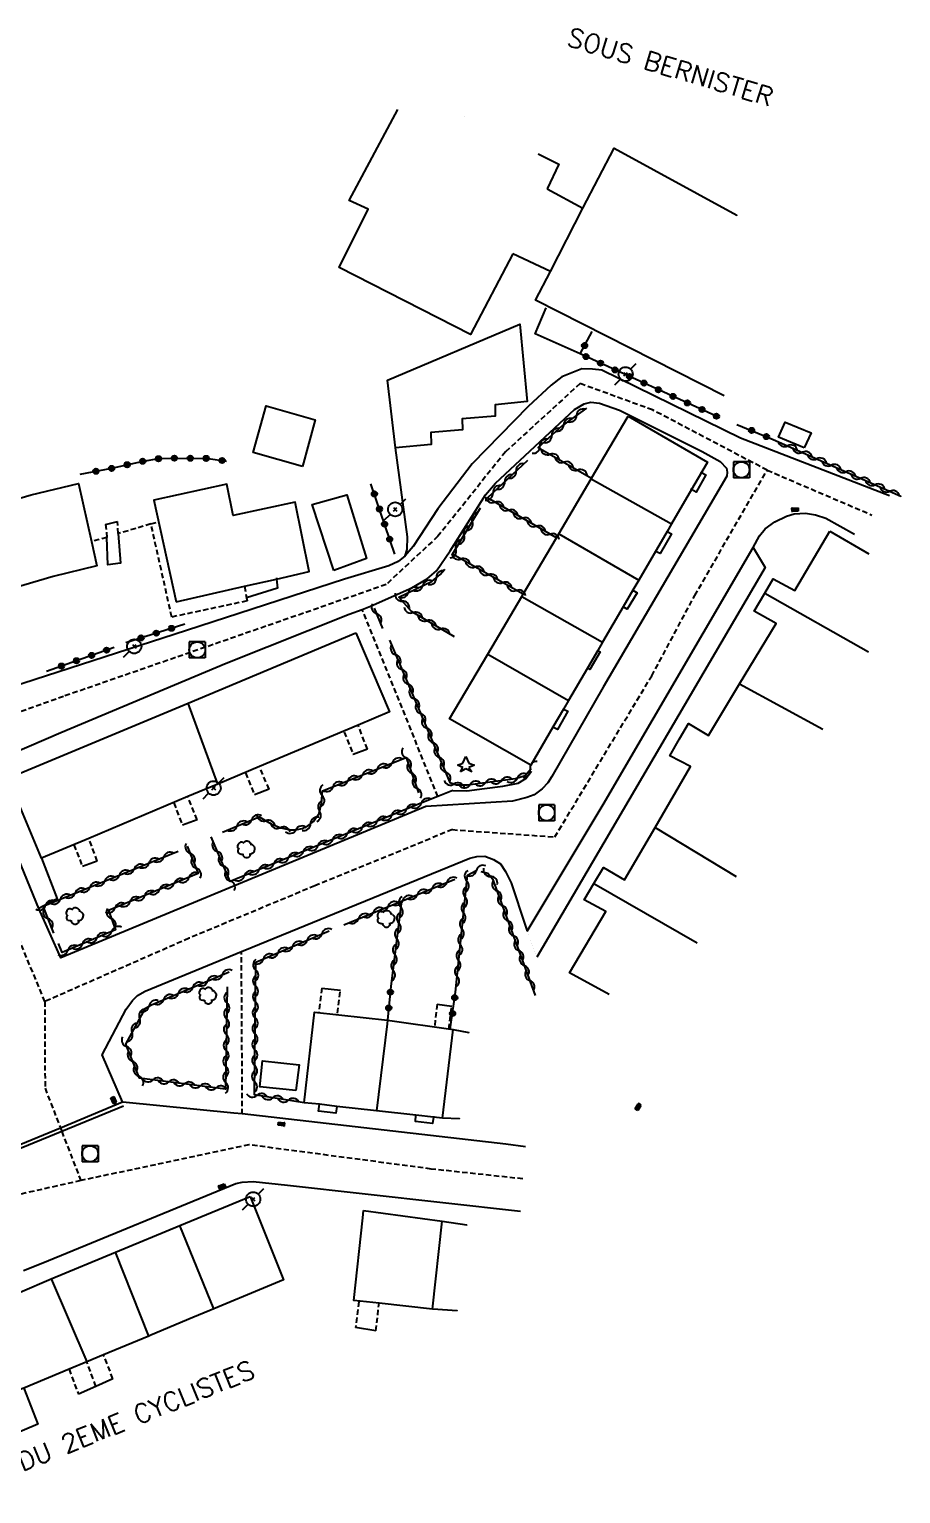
# Model space of a CAD drawing. Header units: millimetres. Extents: x 267000 to 268000, y 124999 to 126000.
# Drawn here: x 267471.2 to 267553.2, y 125296 to 125433.8 of the extents above; entities that cross this region are included whole.
import ezdxf
from ezdxf.enums import TextEntityAlignment as Align

# ---------------------------------------------------------------- set-up
doc = ezdxf.new("R2010")
doc.units = ezdxf.units.MM
doc.linetypes.add('DASHED', pattern=[0.75, 0.5, -0.25])
doc.layers.get('0').update_dxf_attribs({"linetype": 'CONTINUOUS'})
for name, color, linetype in [('W0001', 6, 'DASHED'), ('W0004', 5, 'CONTINUOUS'), ('W0006', 2, 'CONTINUOUS'), ('W0008', 7, 'CONTINUOUS'), ('W0014', 7, 'CONTINUOUS'), ('W0017', 7, 'CONTINUOUS'), ('W0070', 7, 'DASHED'), ('W0101', 7, 'CONTINUOUS'), ('W0104', 1, 'CONTINUOUS'), ('W0105', 7, 'CONTINUOUS'), ('W0112', 1, 'DASHED'), ('W0300', 7, 'CONTINUOUS'), ('W0303', 7, 'CONTINUOUS'), ('W0310', 3, 'CONTINUOUS'), ('W0323', 7, 'CONTINUOUS'), ('W0401', 7, 'CONTINUOUS'), ('W0420', 7, 'CONTINUOUS'), ('W0473', 7, 'CONTINUOUS'), ('W0989', 7, 'CONTINUOUS'), ('W1102', 7, 'CONTINUOUS')]:
    doc.layers.add(name, color=color, linetype=linetype)
doc.styles.get("Standard").update_dxf_attribs({"font": 'romans.shx', "width": 0.85})

# ---------------------------------------------------------------- blocks, each defined once
blk = doc.blocks.new('T401')
for p, q in [((-0.3, 0.3), (0, 0.3)), ((-0.3, -0.25), (-0.3, 0.3)), ((-0.3, 0.15), (0, 0.15)), ((-0.3, 0), (0, 0)), ((0, 0.3), (0, -0.25)), ((-0.3, -0.15), (0, -0.15)), ((-0.3, -0.25), (-0.3, -0.3)), ((-0.3, -0.3), (0, -0.3)), ((0, -0.3), (0, -0.25))]:
    blk.add_line(p, q)
blk = doc.blocks.new('T420')
for p, q in [((0.75, 0.75), (-0.75, 0.75)), ((-0.75, 0.75), (-0.75, -0.75)), ((0.75, 0.75), (0.75, -0.75)), ((0.75, -0.75), (-0.75, -0.75))]:
    blk.add_line(p, q)
blk.add_ellipse((0, 0), major_axis=(-0.53, 0.53), ratio=1, start_param=3.926991, end_param=10.210176)
blk = doc.blocks.new('T473')
for p, q in [((-0.166667, 0.166667), (0.166667, -0.166667)), ((-0.166667, -0.166667), (0.166667, 0.166667)), ((0.500001, 0.500001), (1.000002, 1.000002)), ((-1.000002, -1.000002), (-0.500001, -0.500001))]:
    blk.add_line(p, q)
blk.add_ellipse((0, 0), major_axis=(0.471405, 0.471405), ratio=1, start_param=5.4977871438, end_param=11.780972451)
blk = doc.blocks.new('T303')
for p, q in [((-0.77, 0), (-0.28, 0.21)), ((-0.28, -0.21), (-0.77, 0)), ((-0.28, 0.21), (0, 0.83)), ((0, 0.83), (0.28, 0.21)), ((0.28, 0.21), (0.83, 0)), ((0.83, 0), (0.28, -0.21)), ((-0.49, -0.63), (-0.28, -0.21)), ((0, -0.35), (-0.49, -0.63)), ((0.56, -0.63), (0, -0.35)), ((0.28, -0.21), (0.56, -0.63))]:
    blk.add_line(p, q)
blk = doc.blocks.new('T300')
for p, q in [((-0.8, 0.51), (-0.86, 0.34)), ((-0.86, 0.34), (-0.86, 0.17)), ((-0.86, 0.17), (-0.74, 0.06)), ((-0.69, 0.63), (-0.8, 0.51)), ((-0.8, -0.06), (-0.74, 0.06)), ((-0.74, 0.06), (-0.69, 0.11)), ((-0.57, 0.69), (-0.69, 0.63)), ((-0.46, 0.69), (-0.57, 0.69)), ((-0.29, 0.63), (-0.46, 0.69)), ((-0.29, 0.63), (-0.17, 0.74)), ((-0.23, 0.57), (-0.29, 0.63)), ((-0.17, 0.74), (-0.06, 0.8)), ((-0.06, 0.8), (0.06, 0.8)), ((0.06, 0.8), (0.23, 0.74)), ((0.23, 0.74), (0.34, 0.63)), ((0.34, 0.63), (0.4, 0.51)), ((0.46, 0.46), (0.34, 0.46)), ((0.4, 0.51), (0.4, 0.46)), ((0.57, 0.4), (0.46, 0.46)), ((0.57, 0.4), (0.69, 0.29)), ((0.69, 0.29), (0.74, 0.17)), ((0.74, 0.06), (0.69, -0.17)), ((0.74, 0.17), (0.74, 0.06)), ((-0.8, -0.17), (-0.8, -0.06)), ((-0.8, -0.23), (-0.8, -0.17)), ((-0.74, -0.34), (-0.8, -0.23)), ((-0.69, -0.4), (-0.74, -0.34)), ((-0.51, -0.46), (-0.69, -0.4)), ((-0.4, -0.46), (-0.51, -0.46)), ((-0.4, -0.46), (-0.34, -0.46)), ((-0.34, -0.46), (-0.34, -0.4)), ((-0.34, -0.51), (-0.34, -0.46)), ((-0.29, -0.63), (-0.34, -0.51)), ((-0.17, -0.74), (-0.29, -0.63)), ((-0.06, -0.8), (-0.17, -0.74)), ((0.06, -0.8), (-0.06, -0.8)), ((0.17, -0.74), (0.06, -0.8)), ((0.23, -0.69), (0.17, -0.74)), ((0.29, -0.46), (0.23, -0.46)), ((0.29, -0.63), (0.23, -0.69)), ((0.46, -0.4), (0.29, -0.46)), ((0.34, -0.51), (0.29, -0.63)), ((0.34, -0.51), (0.34, -0.46)), ((0.57, -0.34), (0.46, -0.4)), ((0.63, -0.29), (0.57, -0.34)), ((0.69, -0.17), (0.63, -0.29))]:
    blk.add_line(p, q)
blk = doc.blocks.new('t323o')
at = {"color": 0, "linetype": 'Continuous'}
for radius in [0.25, 0.15]:
    blk.add_circle((0, 0), radius, dxfattribs=at)
blk = doc.blocks.new('t310o')
at = {"color": 0, "linetype": 'Continuous'}
for centre, start, end in [((-0.5, 0.38), 216.8699, 323.1304), ((0.5, -0.37), 36.8699, 143.1303)]:
    blk.add_arc(centre, 0.625, start, end, dxfattribs=at)

msp = doc.modelspace()

# ---------------------------------------------------------------- linework, layer by layer
at = {"layer": 'W0001'}
for points in [[(267540.62, 125392.32), (267529.84, 125397.99), (267523.01, 125400.47), (267516, 125394.05), (267509.63, 125386.1), (267504.76, 125381.55), (267474.39, 125371.02), (267462.85, 125366.9)], [(267510.99, 125358.48), (267520.64, 125357.79), (267529.76, 125372.96), (267533.81, 125380.52), (267540.62, 125392.32)], [(267540.62, 125392.32), (267550.49, 125388.1), (267550.49, 125388.1)], [(267472.62, 125342.29), (267467.84, 125353.99), (267462.85, 125366.9)], [(267510.99, 125358.48), (267498.04, 125353.19), (267486.21, 125348.25), (267472.62, 125342.29)], [(267472.62, 125342.29), (267472.65, 125334.13), (267474.09, 125330.42), (267474.22, 125330.07), (267476.01, 125325.44)], [(267517.63, 125325.6), (267508.99, 125326.53), (267491.84, 125328.81), (267476.01, 125325.44)], [(267476.01, 125325.44), (267464.25, 125322.79), (267449.43, 125316.95)]]:
    msp.add_lwpolyline(points, dxfattribs=at)
at = {"layer": 'W0004'}
for points in [[(267465.7, 125326.95), (267474.09, 125330.42), (267479.95, 125332.85)], [(267480.02, 125332.45), (267474.22, 125330.07), (267465.84, 125326.63)]]:
    msp.add_lwpolyline(points, dxfattribs=at)
at = {"layer": 'W0006'}
msp.add_lwpolyline([(267539.3, 125385.03), (267540.42, 125383.15), (267518.93, 125346.48)], dxfattribs=at)
at = {"layer": 'W0006', "const_width": 0.003}
msp.add_lwpolyline([(267518.02, 125348.92), (267518.93, 125346.48)], dxfattribs=at)
at = {"layer": 'W0008'}
for points in [[(267552.13, 125389.9), (267538.1, 125395.32), (267525.05, 125401.72), (267524.17, 125401.84), (267523.18, 125401.85), (267521.31, 125401.1), (267520.28, 125400.33), (267518.12, 125398.3), (267512.86, 125392.92), (267509.61, 125388.69), (267507.29, 125385.13), (267506.56, 125384.25)], [(267503.29, 125379.51), (267507.17, 125381.25), (267508.62, 125382.08), (267509.49, 125382.85), (267510.77, 125384.74), (267514.11, 125390), (267515.05, 125391.1), (267522.49, 125398.04), (267523.39, 125398.56), (267524.02, 125398.71), (267524.84, 125398.63), (267526.73, 125397.97), (267534.52, 125394.07), (267536.21, 125393.15), (267536.79, 125392.52), (267536.85, 125392.12), (267536.83, 125391.75)], [(267518.02, 125348.92), (267519.74, 125351.74), (267525.19, 125360.85), (267539.3, 125385.03)], [(267485.96, 125377.23), (267463.94, 125370.1), (267448.53, 125364.66), (267438.72, 125361.05), (267436.5, 125360.27)], [(267508.5, 125360.66), (267474.13, 125346.41), (267472.07, 125351.06)]]:
    msp.add_lwpolyline(points, dxfattribs=at)
at = {"layer": 'W0014'}
for points in [[(267536.83, 125391.75), (267525.18, 125371.9), (267520.36, 125363.48), (267519.97, 125362.89), (267519.45, 125362.32), (267518.7, 125361.75), (267518.01, 125361.52), (267516.66, 125361.17), (267508.5, 125360.66)], [(267539.3, 125385.03), (267539.91, 125386.14), (267540.45, 125386.81), (267541.34, 125387.45), (267542.43, 125387.99), (267543.18, 125388.21), (267544.23, 125388.26), (267545.18, 125388.11), (267546.16, 125387.8), (267548.84, 125386.31)], [(267506.56, 125384.25), (267505.9, 125383.71), (267505.01, 125383.33), (267500.83, 125382.06), (267485.96, 125377.23)], [(267472.07, 125351.06), (267466.57, 125364.38), (267471.16, 125366.35), (267474.15, 125367.63), (267489.7, 125374.15), (267501.28, 125378.75), (267502.51, 125379.21), (267503.29, 125379.51)], [(267511.02, 125362.16), (267512.34, 125362.14), (267514.01, 125362.34), (267515.73, 125362.57), (267517.18, 125362.85), (267517.91, 125363.29), (267518.44, 125363.98)], [(267511.02, 125362.16), (267509.63, 125361.6), (267508.11, 125360.99)], [(267472.31, 125355.79), (267473.79, 125351.95), (267472.47, 125351.26), (267472.07, 125351.06)], [(267517.88, 125328.62), (267516.03, 125328.86), (267491.22, 125331.71), (267490.41, 125331.8), (267479.96, 125332.82), (267479.95, 125332.85), (267478.03, 125337.28), (267480.3, 125341.59), (267480.87, 125342.4), (267481.34, 125342.85), (267482.09, 125343.26), (267491.14, 125347), (267492.15, 125347.42), (267512.64, 125355.79), (267513.3, 125355.94), (267514.05, 125355.99), (267514.87, 125355.68), (267515.52, 125355.25), (267515.99, 125354.55), (267516.53, 125353.46), (267517.86, 125349.38), (267518.02, 125348.92)], [(267470.62, 125316.99), (267472.44, 125317.7), (267490.62, 125325.17), (267491.21, 125325.29), (267492.23, 125325.34), (267495.48, 125325.02), (267517.39, 125322.57)]]:
    msp.add_lwpolyline(points, dxfattribs=at)
at = {"layer": 'W0017'}
for points in [[(267523.02, 125403.26), (267518.78, 125405.14), (267519.81, 125407.59)], [(267506.56, 125384.25), (267506.73, 125384.84), (267506.76, 125386.06), (267505.65, 125394.42)]]:
    msp.add_lwpolyline(points, dxfattribs=at)
at = {"layer": 'W0070'}
for points in [[(267509.63, 125361.6), (267502.51, 125379.21)], [(267491.22, 125331.71), (267491.14, 125347)]]:
    msp.add_lwpolyline(points, dxfattribs=at)
at = {"layer": 'W0101'}
for points in [[(267523.28, 125416.99), (267526.23, 125422.63), (267537.78, 125416.33), (267537.78, 125416.33), (267537.78, 125416.33)], [(267536.59, 125399.31), (267518.83, 125408.32), (267520.22, 125411.03), (267523.28, 125416.99)], [(267518.38, 125364.55), (267510.73, 125368.91), (267514.32, 125375), (267517.53, 125380.44), (267517.65, 125380.65), (267520.78, 125385.96), (267521.01, 125386.34), (267524.07, 125391.52), (267524.1, 125391.58), (267527.53, 125397.39)], [(267527.53, 125397.39), (267535.02, 125393.08), (267534.45, 125392.11), (267533.51, 125390.49), (267531.63, 125387.28), (267531.22, 125386.56), (267528.54, 125381.98), (267527.99, 125381.03), (267527.07, 125379.45), (267525.12, 125376.12), (267524.67, 125375.33), (267523.7, 125373.68), (267521.93, 125370.65), (267521.46, 125369.83), (267520.46, 125368.12), (267518.38, 125364.55)], [(267471.34, 125390.01), (267475.81, 125391.08), (267477.01, 125385.6), (267477.51, 125383.33), (267473.4, 125382.31)], [(267473.4, 125382.31), (267462.88, 125379.21), (267460.75, 125386.88), (267471.34, 125390.01)], [(267525.74, 125342.96), (267522.02, 125345), (267525.43, 125350.76), (267523.41, 125351.88), (267524.32, 125353.41), (267525.21, 125354.9), (267527.19, 125353.75), (267530.07, 125358.69), (267533.41, 125364.43), (267531.46, 125365.44), (267532.37, 125367.02), (267533.22, 125368.47), (267535.1, 125367.35), (267538.03, 125372.22), (267541.46, 125377.89), (267539.41, 125379.04), (267540.39, 125380.73), (267541.2, 125382.1), (267543.22, 125380.99), (267546.53, 125386.58)], [(267546.53, 125386.58), (267550.18, 125384.43)], [(267472.31, 125355.79), (267469.18, 125363.33), (267486.11, 125370.4), (267501.92, 125377)], [(267501.92, 125377), (267505.07, 125369.58), (267502.11, 125368.33), (267492.83, 125364.43), (267488.91, 125362.77), (267486.09, 125361.59), (267476.76, 125357.66), (267472.31, 125355.79)], [(267497.04, 125332.77), (267498.01, 125341.3), (267504.89, 125340.55), (267504.89, 125340.55), (267511.06, 125339.65), (267511.06, 125339.65), (267512.55, 125339.37), (267512.55, 125339.37), (267512.55, 125339.37)], [(267511.66, 125331.24), (267511.66, 125331.24), (267511.66, 125331.24), (267510.05, 125331.32), (267509.2, 125331.42), (267507.56, 125331.6), (267503.85, 125332.01), (267500.11, 125332.43), (267498.47, 125332.62), (267497.04, 125332.77)], [(267491.96, 125323.94), (267495.1, 125316.1), (267493.2, 125315.3), (267488.54, 125313.36), (267488.16, 125313.2), (267486.57, 125312.54), (267482.6, 125310.88), (267482.41, 125310.8), (267478.16, 125309.03), (267476.57, 125308.37), (267474.91, 125307.68), (267470.66, 125305.91), (267470.48, 125305.83), (267464.89, 125303.5), (267464.71, 125303.42), (267459.93, 125301.43), (267458.17, 125300.7), (267457.79, 125300.54)], [(267473.24, 125316.2), (267479.29, 125318.7), (267485.34, 125321.2), (267491.96, 125323.94)], [(267511.44, 125313.18), (267511.44, 125313.18), (267509.14, 125313.35), (267509.12, 125313.35), (267504.09, 125313.9), (267501.72, 125314.15), (267502.57, 125321.94), (267502.64, 125322.62)], [(267502.64, 125322.62), (267510.04, 125321.61), (267512.34, 125321.26), (267512.34, 125321.26)], [(267454.62, 125308.26), (267461.69, 125311.27), (267467.37, 125313.69), (267473.24, 125316.2)]]:
    msp.add_lwpolyline(points, dxfattribs=at)
for points in [[(267523.28, 125416.99), (267523.28, 125416.99)], [(267484.98, 125379.93), (267491.43, 125381.39), (267494.45, 125382.07), (267497.5, 125382.77), (267496.2, 125389.3), (267490.36, 125388.06), (267489.75, 125391.01), (267482.88, 125389.49)], [(267471.34, 125390.01), (267471.34, 125390.01)], [(267473.4, 125382.31), (267473.4, 125382.31)]]:
    msp.add_lwpolyline(points, close=True, dxfattribs=at)
at = {"layer": 'W0104'}
for points in [[(267516.67, 125412.7), (267512.7, 125405.08), (267500.35, 125411.39), (267503.07, 125416.9), (267501.28, 125417.72), (267505.85, 125426.29)], [(267512.15, 125425.62), (267512.15, 125425.62)], [(267519.06, 125422.09), (267521.01, 125421.14), (267519.92, 125418.82)], [(267519.06, 125422.09), (267519.06, 125422.09)], [(267519.92, 125418.82), (267523.28, 125416.99)], [(267519.92, 125418.82), (267519.92, 125418.82)], [(267516.67, 125412.7), (267516.67, 125412.7)], [(267520.22, 125411.03), (267516.67, 125412.7)], [(267470.66, 125305.91), (267471.98, 125302.51), (267466.31, 125300.12), (267464.89, 125303.5)]]:
    msp.add_lwpolyline(points, dxfattribs=at)
for points in [[(267505.65, 125394.42), (267504.9, 125400.78), (267517.33, 125406.07), (267518.03, 125398.79), (267515.01, 125398.48), (267515.03, 125397.4), (267511.91, 125397.16), (267511.93, 125396.11), (267508.95, 125395.87), (267508.99, 125394.75)], [(267496.89, 125392.67), (267492.25, 125393.99), (267493.47, 125398.38), (267498.08, 125397.05)], [(267544.1, 125394.41), (267541.68, 125395.44), (267542.33, 125396.84), (267544.78, 125395.82), (267544.1, 125394.41)], [(267499.83, 125382.86), (267497.8, 125389.08), (267501.06, 125390.01), (267502.92, 125383.99)], [(267496.26, 125333.91), (267492.88, 125334.27), (267493.12, 125336.73), (267496.57, 125336.34), (267496.26, 125333.91)]]:
    msp.add_lwpolyline(points, close=True, dxfattribs=at)
at = {"layer": 'W0105'}
for points in [[(267534.35, 125392.17), (267534.45, 125392.11), (267534.84, 125391.88), (267533.94, 125390.25), (267533.51, 125390.49), (267533.41, 125390.54)], [(267478.35, 125387.22), (267479.46, 125387.5)], [(267479.54, 125386.35), (267479.75, 125383.56), (267478.57, 125383.41), (267478.47, 125385.97)], [(267531.21, 125386.57), (267531.22, 125386.56), (267531.61, 125386.34), (267530.54, 125384.49), (267530.11, 125384.65)], [(267494.43, 125382.2), (267494.45, 125382.07), (267494.54, 125381.21), (267491.62, 125380.3)], [(267527.94, 125381.07), (267527.99, 125381.03), (267528.4, 125380.77), (267527.46, 125379.22), (267527.07, 125379.45), (267527.03, 125379.48)], [(267524.61, 125375.37), (267524.67, 125375.33), (267524.9, 125375.21), (267523.93, 125373.55), (267523.7, 125373.68), (267523.64, 125373.71)], [(267521.44, 125369.84), (267521.46, 125369.83), (267521.87, 125369.64), (267520.9, 125367.92), (267520.46, 125368.12), (267520.4, 125368.15)], [(267502.99, 125366.06), (267501.64, 125365.56)], [(267493.74, 125362.28), (267492.37, 125361.75)], [(267486.97, 125359.41), (267485.58, 125358.89)], [(267477.57, 125355.52), (267476.16, 125355.02)], [(267498.71, 125343.57), (267500.45, 125343.37)], [(267509.56, 125342.04), (267510.94, 125341.85)], [(267500.12, 125332.49), (267500.11, 125332.43), (267500.03, 125331.8), (267498.38, 125331.98), (267498.47, 125332.62), (267498.47, 125332.64)], [(267509.21, 125331.5), (267509.2, 125331.42), (267509.12, 125330.81), (267507.51, 125330.99), (267507.56, 125331.6), (267507.57, 125331.65)], [(267503.79, 125311.29), (267501.87, 125311.6)], [(267479.04, 125306.79), (267477.43, 125306.06), (267475.79, 125305.32)]]:
    msp.add_lwpolyline(points, dxfattribs=at)
at = {"layer": 'W0112'}
for points in [[(267478.35, 125387.22), (267478.47, 125385.97), (267477.01, 125385.6)], [(267482.62, 125387.26), (267479.54, 125386.35), (267479.46, 125387.5)], [(267491.43, 125381.39), (267491.62, 125380.3), (267491.67, 125380.01), (267484.58, 125378.49), (267482.62, 125387.26), (267483.32, 125387.45)], [(267500.82, 125367.67), (267501.64, 125365.56)], [(267502.99, 125366.06), (267502.11, 125368.33)], [(267491.52, 125363.83), (267492.37, 125361.75)], [(267493.74, 125362.28), (267492.83, 125364.43)], [(267484.77, 125361), (267485.58, 125358.89)], [(267486.97, 125359.41), (267486.09, 125361.59)], [(267475.37, 125357.06), (267476.16, 125355.02)], [(267477.57, 125355.52), (267476.76, 125357.66)], [(267498.71, 125343.57), (267498.41, 125341.27)], [(267500.18, 125341.21), (267500.45, 125343.37)], [(267509.56, 125342.04), (267509.31, 125339.9)], [(267510.67, 125339.71), (267510.94, 125341.85)], [(267502.18, 125314.04), (267501.87, 125311.6)], [(267503.79, 125311.29), (267504.09, 125313.9)], [(267477.43, 125306.06), (267476.61, 125308.3)], [(267479.04, 125306.79), (267478.16, 125309.03)], [(267474.91, 125307.69), (267474.91, 125307.68), (267475.79, 125305.32)]]:
    msp.add_lwpolyline(points, dxfattribs=at)
at = {"layer": 'W0310'}
for points in [[(267523.63, 125398.15), (267521.37, 125396.52), (267519.07, 125394.45), (267524.1, 125391.58)], [(267541.19, 125395.22), (267553.19, 125389.86), (267553.19, 125389.86)], [(267520.78, 125385.96), (267514.31, 125389.71), (267518.11, 125393.26)], [(267517.65, 125380.65), (267511.01, 125384.4), (267513.65, 125388.76)], [(267511.18, 125376.62), (267507.14, 125379.02), (267505.95, 125380.38), (267509.1, 125381.87), (267509.83, 125382.49), (267510.27, 125383.01)], [(267503.63, 125379.34), (267504.42, 125377.42)], [(267505.06, 125376.32), (267510.75, 125362.92), (267511.37, 125362.71), (267512.42, 125362.7), (267516.93, 125363.28), (267517.83, 125363.59), (267518.4, 125364.24)], [(267489.34, 125358.24), (267492.81, 125359.7), (267493.95, 125359.02), (267494.83, 125358.65), (267495.72, 125358.47), (267496.21, 125358.46), (267496.84, 125358.58), (267497.4, 125358.83), (267497.93, 125359.25), (267498.44, 125360.03), (267498.68, 125360.98), (267498.77, 125362.13), (267506.64, 125365.28), (267507.8, 125361.95)], [(267508.11, 125360.99), (267490.09, 125353.6), (267488.28, 125357.8)], [(267473.48, 125348.72), (267472.47, 125351.26), (267485.17, 125356.44)], [(267486.03, 125356.92), (267487.07, 125354.34), (267478.61, 125350.87), (267479.27, 125349.05), (267474.27, 125346.9), (267473.92, 125347.76)], [(267500.77, 125349.53), (267506.2, 125351.76), (267511.22, 125353.83)], [(267511.28, 125343.18), (267512.41, 125354.2), (267513.24, 125354.62)], [(267513.67, 125354.54), (267514.32, 125354.37), (267514.77, 125353.84), (267518.79, 125342.86)], [(267506.2, 125351.76), (267505.21, 125343.73)], [(267497.04, 125332.77), (267492.36, 125333.51), (267492.5, 125345.99), (267499.38, 125348.96)], [(267489.79, 125343.68), (267489.63, 125334.06), (267481.53, 125335.08), (267480.24, 125338.29), (267482.1, 125341.67), (267482.66, 125341.99), (267489.98, 125345.09)]]:
    msp.add_lwpolyline(points, dxfattribs=at)
at = {"layer": 'W0323'}
for points in [[(267536.16, 125397.26), (267523.02, 125403.26), (267524.14, 125405.38)], [(267537.78, 125396.63), (267541.19, 125395.22)], [(267475.97, 125391.95), (267478.93, 125392.5), (267481.9, 125393.17), (267483.35, 125393.41), (267484.93, 125393.45), (267487.99, 125393.43), (267489.72, 125393.17)], [(267505.58, 125384.4), (267503.32, 125391.04)], [(267485.81, 125377.82), (267480.26, 125376.08)], [(267479.17, 125375.63), (267472.79, 125373.38)], [(267505.21, 125343.73), (267504.89, 125340.55), (267504.85, 125340.19)], [(267510.8, 125339.69), (267510.83, 125339.9), (267511.28, 125343.18)]]:
    msp.add_lwpolyline(points, dxfattribs=at)
at = {"layer": 'W1102'}
for points in [[(267524.07, 125391.52), (267531.63, 125387.28)], [(267521.01, 125386.34), (267528.54, 125381.98)], [(267517.53, 125380.44), (267525.12, 125376.12)], [(267540.39, 125380.73), (267550.17, 125375.23)], [(267514.32, 125375), (267521.93, 125370.65)], [(267538.03, 125372.22), (267545.85, 125367.94)], [(267488.91, 125362.77), (267486.11, 125370.4)], [(267530.07, 125358.69), (267537.69, 125354.08)], [(267524.32, 125353.41), (267534.05, 125347.82)], [(267504.89, 125340.55), (267504.85, 125340.19), (267503.85, 125332.01)], [(267510.05, 125331.32), (267511.06, 125339.65)], [(267488.54, 125313.36), (267485.34, 125321.2)], [(267509.12, 125313.35), (267510.04, 125321.61)], [(267482.41, 125310.8), (267479.29, 125318.7)], [(267473.24, 125316.2), (267476.57, 125308.37)]]:
    msp.add_lwpolyline(points, dxfattribs=at)

# ---------------------------------------------------------------- block references
at = {"layer": 'W0300', "rotation": 359.9999899820874}
for p in [(267491.63, 125356.61), (267475.49, 125350.34), (267504.79, 125350.08), (267488.02, 125342.84)]:
    msp.add_blockref('T300', p, dxfattribs=at)
at = {"layer": 'W0303', "rotation": 359.9999899820874}
msp.add_blockref('T303', (267512.26, 125364.54), dxfattribs=at)
at = {"layer": 'W0310'}
for p, rotation in [((267522.68, 125397.47), 215.921759164486), ((267520.34, 125395.59), 221.9059419406712), ((267521.47, 125396.59), 215.921759164486), ((267519.23, 125394.59), 221.9059419406712), ((267542.56, 125394.61), 335.9643856546365), ((267520.19, 125393.81), 330.2956242926239), ((267521.5, 125393.07), 330.2956242926239), ((267543.93, 125394), 335.9643856546365), ((267545.3, 125393.39), 335.9643856546365), ((267517.01, 125392.24), 43.02238332612411), ((267522.8, 125392.33), 330.2956242926239), ((267546.67, 125392.78), 335.9643856546365), ((267548.04, 125392.16), 335.9643856546365), ((267549.41, 125391.55), 335.9643856546365), ((267514.82, 125390.19), 43.02238332612411), ((267515.92, 125391.21), 43.02238332612411), ((267550.78, 125390.94), 335.9643856546365), ((267552.15, 125390.33), 335.9643856546365), ((267514.99, 125389.31), 149.9000390451053), ((267512.87, 125387.48), 58.84718737306454), ((267516.29, 125388.56), 149.9000390451053), ((267517.59, 125387.81), 149.9000390451053), ((267512.09, 125386.2), 58.84718737306454), ((267518.89, 125387.05), 149.9000390451053), ((267520.19, 125386.3), 149.9000390451053), ((267511.32, 125384.91), 58.84718737306454), ((267511.8, 125383.96), 150.4982433161607), ((267513.11, 125383.22), 150.4982433161607), ((267509.49, 125382.2), 39.85934828984091), ((267514.41, 125382.48), 150.4982433161607), ((267506.85, 125380.81), 25.37278800661023), ((267508.2, 125381.45), 25.37278800661023), ((267515.72, 125381.74), 150.4982433161607), ((267517.02, 125381), 150.4982433161607), ((267503.85, 125378.81), 292.3756298413691), ((267506.28, 125380), 131.1324304957039), ((267507.31, 125378.92), 149.2497671237597), ((267508.6, 125378.15), 149.2497671237597), ((267509.89, 125377.38), 149.2497671237597), ((267505.65, 125374.94), 293.0094655213742), ((267506.23, 125373.56), 293.0094655213742), ((267506.82, 125372.18), 293.0094655213742), ((267507.41, 125370.8), 293.0094655213742), ((267507.99, 125369.42), 293.0094655213742), ((267508.58, 125368.04), 293.0094655213742), ((267509.17, 125366.66), 293.0094655213742), ((267506.67, 125365.2), 289.1630285395816), ((267509.75, 125365.28), 293.0094655213742), ((267503.93, 125364.2), 21.84281450966384), ((267505.33, 125364.76), 21.84281450966384), ((267507.16, 125363.79), 289.1630285395816), ((267510.34, 125363.9), 293.0094655213742), ((267518.32, 125364.15), 48.62029757144317), ((267501.15, 125363.08), 21.84281450966384), ((267502.54, 125363.64), 21.84281450966384), ((267507.65, 125362.37), 289.1630285395816), ((267511.17, 125362.78), 341.4820539701121), ((267514.14, 125362.92), 7.351573336302151), ((267515.63, 125363.11), 7.351573336302151), ((267517.11, 125363.34), 19.39298293166138), ((267498.74, 125361.69), 85.76544360937481), ((267499.76, 125362.52), 21.84281450966384), ((267512.66, 125362.73), 7.351573336302151), ((267498.49, 125360.22), 75.46764021295238), ((267506.67, 125360.4), 202.2868812741398), ((267508.06, 125360.97), 202.2868812741398), ((267490.72, 125358.82), 22.71702396288142), ((267492.11, 125359.4), 22.71702396288142), ((267493.45, 125359.32), 329.3107388219784), ((267494.79, 125358.66), 336.8328130340335), ((267497.64, 125359.02), 38.15722658944551), ((267502.51, 125358.69), 202.2868812741398), ((267503.9, 125359.26), 202.2868812741398), ((267505.28, 125359.83), 202.2868812741398), ((267496.27, 125358.47), 10.93983261709964), ((267499.73, 125357.55), 202.2868812741398), ((267501.12, 125358.12), 202.2868812741398), ((267483.82, 125355.89), 22.17064418762992), ((267486.31, 125356.24), 291.973502820598), ((267488.87, 125356.42), 113.2133926496041), ((267495.57, 125355.85), 202.2868812741398), ((267496.96, 125356.42), 202.2868812741398), ((267498.34, 125356.98), 202.2868812741398), ((267481.04, 125354.76), 22.17064418762992), ((267482.43, 125355.33), 22.17064418762992), ((267486.87, 125354.85), 291.973502820598), ((267489.46, 125355.05), 113.2133926496041), ((267492.79, 125354.71), 202.2868812741398), ((267494.18, 125355.28), 202.2868812741398), ((267513.24, 125354.61), 26.56505117707799), ((267514.57, 125354.07), 310.2363583095544), ((267476.88, 125353.06), 22.17064418762992), ((267478.27, 125353.63), 22.17064418762992), ((267479.65, 125354.19), 22.17064418762992), ((267484.8, 125353.41), 202.3001163946079), ((267486.19, 125353.98), 202.3001163946079), ((267490.06, 125353.67), 113.2133926496041), ((267491.4, 125354.14), 202.2868812741398), ((267510.48, 125353.52), 22.33423233833036), ((267512.35, 125353.63), 84.11496674574549), ((267515.18, 125352.72), 290.1309343888992), ((267474.1, 125351.93), 22.17064418762992), ((267475.49, 125352.5), 22.17064418762992), ((267480.64, 125351.7), 202.3001163946079), ((267482.03, 125352.27), 202.3001163946079), ((267483.42, 125352.84), 202.3001163946079), ((267506.32, 125351.81), 22.33423233833036), ((267507.71, 125352.38), 22.33423233833036), ((267509.09, 125352.95), 22.33423233833036), ((267512.2, 125352.13), 84.11496674574549), ((267515.7, 125351.31), 290.1309343888992), ((267472.71, 125351.36), 22.17064418762992), ((267472.93, 125350.11), 111.6034102237893), ((267479.25, 125351.13), 202.3001163946079), ((267478.88, 125350.11), 289.9527350533186), ((267503.54, 125350.67), 22.33607240999317), ((267504.93, 125351.24), 22.33607240999317), ((267506.13, 125351.17), 262.9961440393449), ((267512.05, 125350.64), 84.11496674574549), ((267516.21, 125349.9), 290.1309343888992), ((267478.93, 125348.9), 203.289860986783), ((267502.16, 125350.1), 22.33607240999317), ((267505.94, 125349.69), 262.9961440393449), ((267511.89, 125349.15), 84.11496674574549), ((267516.73, 125348.49), 290.1309343888992), ((267476.17, 125347.72), 203.289860986783), ((267477.55, 125348.31), 203.289860986783), ((267495.96, 125347.49), 23.36816056202125), ((267497.34, 125348.08), 23.36816056202125), ((267498.72, 125348.68), 23.36816056202125), ((267505.76, 125348.2), 262.9961440393449), ((267511.74, 125347.66), 84.11496674574549), ((267517.25, 125347.09), 290.1309343888992), ((267474.79, 125347.12), 203.289860986783), ((267493.21, 125346.3), 23.36816056202125), ((267494.59, 125346.89), 23.36816056202125), ((267505.58, 125346.71), 262.9961440393449), ((267511.58, 125346.17), 84.11496674574549), ((267517.76, 125345.68), 290.1309343888992), ((267489.33, 125344.82), 22.96174631745007), ((267492.49, 125345.26), 89.34820944359832), ((267505.4, 125345.22), 262.9961440393449), ((267511.43, 125344.67), 84.11496674574549), ((267486.57, 125343.65), 22.96174631745007), ((267487.95, 125344.23), 22.96174631745007), ((267492.47, 125343.76), 89.34820944359832), ((267518.28, 125344.27), 290.1309343888992), ((267482.44, 125341.87), 29.56953133323605), ((267483.81, 125342.48), 22.96174631745007), ((267485.19, 125343.06), 22.96174631745007), ((267489.76, 125342.18), 269.0475394573386), ((267492.46, 125342.26), 89.34820944359832), ((267481.56, 125340.7), 61.1729646686929), ((267489.74, 125340.68), 269.0475394573386), ((267492.44, 125340.76), 89.34820944359832), ((267480.84, 125339.39), 61.1729646686929), ((267489.71, 125339.18), 269.0475394573386), ((267492.42, 125339.26), 89.34820944359832), ((267480.33, 125338.06), 111.9459479397818), ((267489.69, 125337.68), 269.0475394573386), ((267492.4, 125337.76), 89.34820944359832), ((267480.89, 125336.67), 111.9459479397818), ((267489.66, 125336.18), 269.0475394573386), ((267492.39, 125336.26), 89.34820944359832), ((267481.45, 125335.28), 111.9459479397818), ((267489.64, 125334.68), 269.0475394573386), ((267492.37, 125334.76), 89.34820944359832), ((267482.81, 125334.92), 172.8070708664293), ((267484.3, 125334.73), 172.8070708664293), ((267485.78, 125334.54), 172.8070708664293), ((267487.27, 125334.36), 172.8070708664293), ((267488.76, 125334.17), 172.8070708664293), ((267492.6, 125333.47), 171.0857750077262), ((267494.08, 125333.24), 171.0857750077262), ((267495.56, 125333.01), 171.0857750077262)]:
    msp.add_blockref('t310o', p, dxfattribs=dict(at, rotation=rotation))
at = {"layer": 'W0323'}
for p, rotation in [((267523.44, 125404.05), 62.14004710052421), ((267523.57, 125403.01), 155.4539571129621), ((267524.94, 125402.39), 155.4539571129621), ((267526.3, 125401.76), 155.4539571129621), ((267527.67, 125401.14), 155.4539571129621), ((267529.03, 125400.52), 155.4539571129621), ((267530.39, 125399.89), 155.4539571129621), ((267531.76, 125399.27), 155.4539571129621), ((267533.12, 125398.65), 155.4539571129621), ((267534.49, 125398.03), 155.4539571129621), ((267535.85, 125397.4), 155.4539571129621), ((267539.16, 125396.06), 337.4720890984827), ((267540.55, 125395.48), 337.4720890984827), ((267483.33, 125393.4), 9.321294617378555), ((267484.82, 125393.45), 1.452053547762267), ((267486.32, 125393.44), 359.6624182988567), ((267487.82, 125393.43), 359.6624182988567), ((267477.44, 125392.22), 10.37452865325064), ((267478.92, 125392.49), 10.37452865325064), ((267480.38, 125392.83), 12.79425311351345), ((267481.85, 125393.16), 12.79425311351345), ((267489.31, 125393.23), 351.5192433640129), ((267503.65, 125390.08), 108.7552934270384), ((267504.13, 125388.66), 108.7552934270384), ((267504.61, 125387.24), 108.7552934270384), ((267505.09, 125385.82), 108.7552934270384), ((267483.12, 125376.98), 197.4850378899847), ((267484.55, 125377.43), 197.4850378899847), ((267478.44, 125375.38), 199.5006195375409), ((267481.69, 125376.53), 197.4850378899847), ((267475.61, 125374.38), 199.5006195375409), ((267477.03, 125374.88), 199.5006195375409), ((267474.2, 125373.88), 199.5006195375409), ((267505.16, 125343.18), 264.1165828763588), ((267511.21, 125342.66), 82.30024364949936), ((267505, 125341.69), 264.1165828763588), ((267511.01, 125341.17), 82.30024364949936)]:
    msp.add_blockref('t323o', p, dxfattribs=dict(at, rotation=rotation))
at = {"layer": 'W0401'}
for p, rotation in [((267543.24, 125388.45), 272.6199282875445), ((267479.24, 125333.07), 23.36396343443659), ((267528.36, 125332.45), 149.0294857468613), ((267494.92, 125330.91), 83.44162435495176), ((267489.35, 125324.75), 292.3265198544595)]:
    msp.add_blockref('T401', p, dxfattribs=dict(at, rotation=rotation))
at = {"layer": 'W0420', "rotation": 359.9999899820874}
for p in [(267538.2, 125392.36), (267486.98, 125375.4), (267519.87, 125360.07), (267476.89, 125327.97)]:
    msp.add_blockref('T420', p, dxfattribs=at)
at = {"layer": 'W0473', "rotation": 359.9999899820874}
for p in [(267527.3, 125401.36), (267505.61, 125388.63), (267481.05, 125375.73), (267488.52, 125362.39), (267492.24, 125323.69)]:
    msp.add_blockref('T473', p, dxfattribs=at)

# ---------------------------------------------------------------- texts
at = {"layer": 'W0989'}
for s, rotation, p in [('SOUS BERNISTER', 343.2498, (267531.52, 125430.28)), ('RUE DU 2EME CYCLISTES', 21.9851, (267478.49, 125302.21))]:
    msp.add_text(s, height=1.75, rotation=rotation, dxfattribs=at).set_placement(p, align=Align.MIDDLE_CENTER)

doc.saveas('drawing.dxf')
